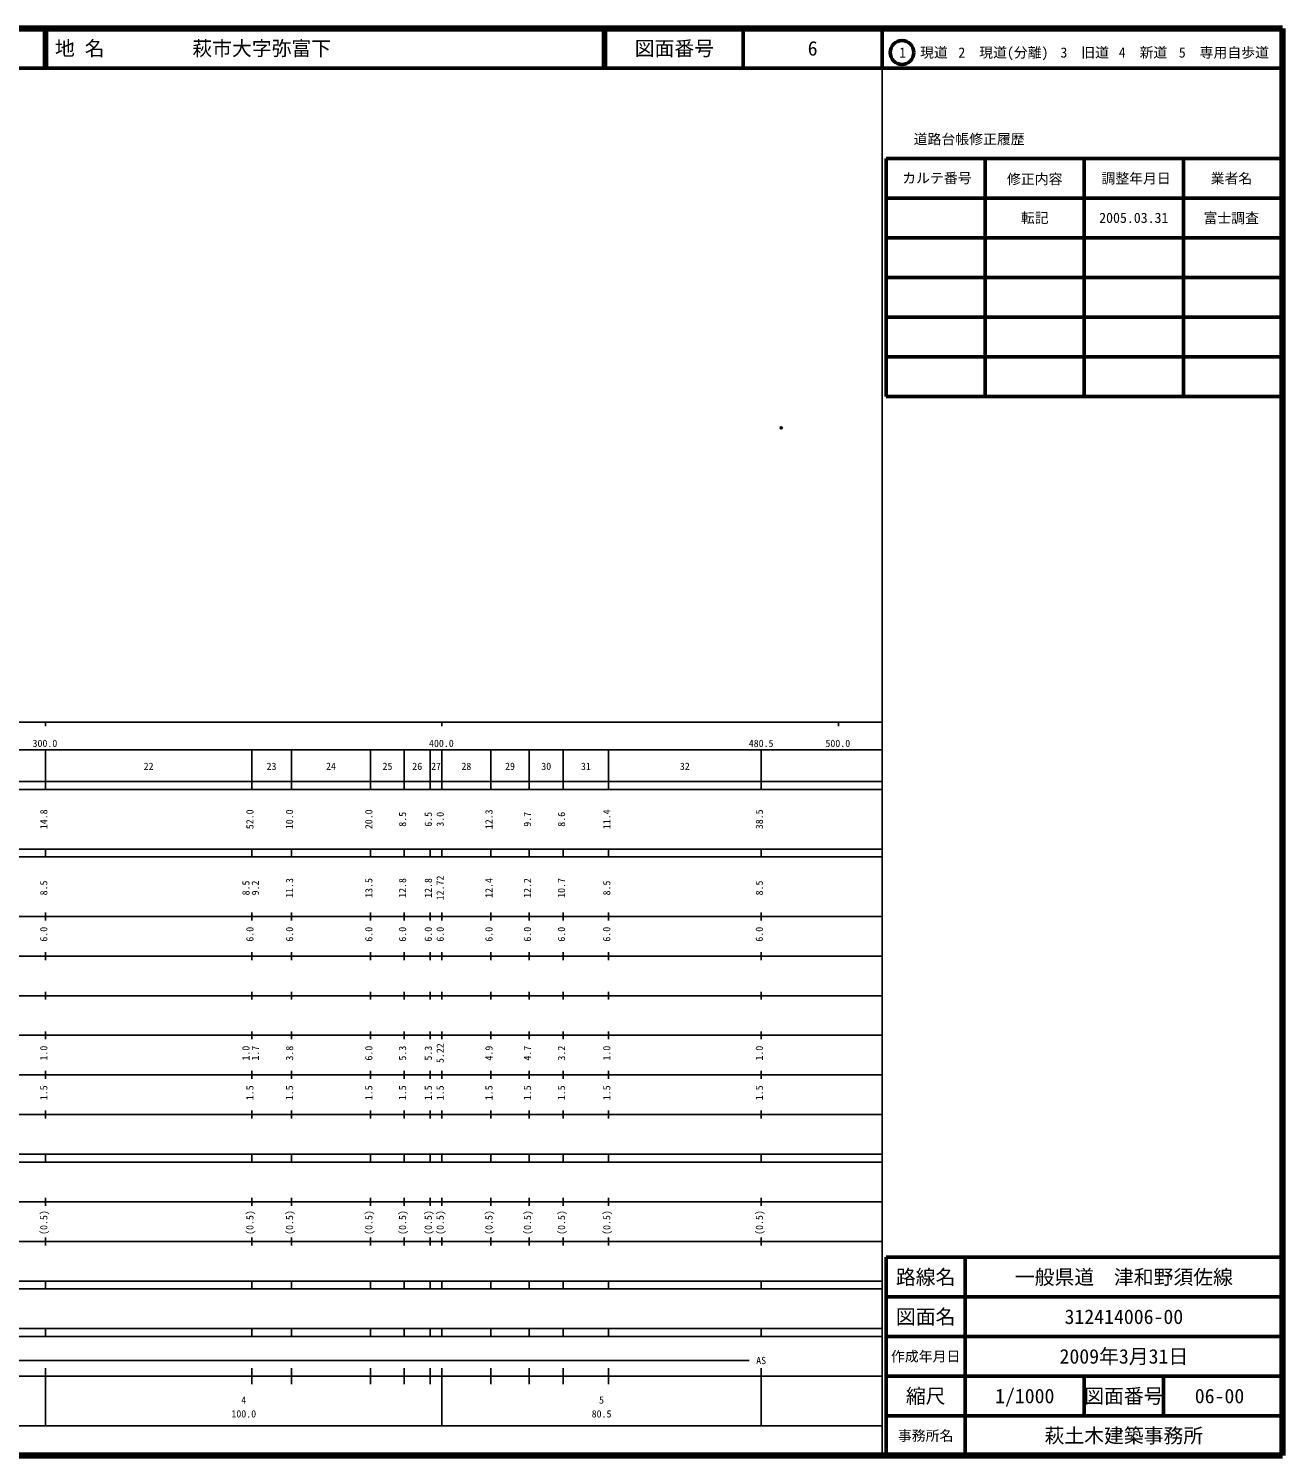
# Model space of a CAD drawing. Units: millimetres on the paper. Extents: x 40 to 680, y 20 to 380.
# Drawn here: x 363.7 to 680, y 20 to 380 of the extents above; entities that cross this region are included whole.
import ezdxf
from ezdxf.enums import TextEntityAlignment as Align

# ---------------------------------------------------------------- set-up
doc = ezdxf.new("R2010")
doc.units = ezdxf.units.MM
doc.header["$PDMODE"] = 32
doc.header["$PDSIZE"] = 0.5
doc.layers.add('M-OTRS', color=6, linetype='Continuous')
doc.layers.add('M-TTL-TXT', color=7, linetype='Continuous')
for name, color, linetype, lineweight in [('M-TTL', 2, 'Continuous', 140), ('M-TTL-BAND', 7, 'Continuous', 25), ('M-TTL-FRAM', 2, 'Continuous', 50), ('M-TTL-LINE', 7, 'Continuous', 50)]:
    doc.layers.add(name, color=color, linetype=linetype, lineweight=lineweight)
doc.styles.add('ＭＳ ゴシック', font='')
doc.styles.get('ＭＳ ゴシック').set_extended_font_data('MS Gothic')

msp = doc.modelspace()

# ---------------------------------------------------------------- linework, layer by layer
at = {"layer": 'M-OTRS'}
msp.add_point((553.591, 279.262), dxfattribs=at)
at = {"layer": 'M-TTL'}
for p, q in [((680, 380), (40, 380)), ((680, 20), (680, 380)), ((40, 20), (680, 20))]:
    msp.add_line(p, q, dxfattribs=at)
at = {"layer": 'M-TTL-BAND'}
for p, q in [((579, 20), (579, 370)), ((40, 205), (579, 205)), ((368, 205), (368, 204)), ((468, 205), (468, 204)), ((568, 205), (568, 204)), ((68, 198), (579, 198)), ((368, 188), (368, 198)), ((420, 188), (420, 198)), ((430, 188), (430, 198)), ((450, 188), (450, 198)), ((458.5, 188), (458.5, 198)), ((465, 188), (465, 198)), ((468, 188), (468, 198)), ((480.3, 188), (480.3, 198)), ((490, 188), (490, 198)), ((498.6, 188), (498.6, 198)), ((510, 188), (510, 198)), ((548.5, 188), (548.5, 198)), ((40, 190), (579, 190)), ((40, 188), (579, 188)), ((40, 173), (579, 173)), ((368, 171), (368, 173)), ((420, 171), (420, 173)), ((430, 171), (430, 173)), ((450, 171), (450, 173)), ((458.5, 171), (458.5, 173)), ((465, 171), (465, 173)), ((468, 171), (468, 173)), ((480.3, 171), (480.3, 173)), ((490, 171), (490, 173)), ((498.6, 171), (498.6, 173)), ((510, 171), (510, 173)), ((548.5, 171), (548.5, 173)), ((40, 171), (579, 171)), ((40, 156), (579, 156)), ((368, 155), (368, 157)), ((420, 155), (420, 157)), ((430, 155), (430, 157)), ((450, 155), (450, 157)), ((458.5, 155), (458.5, 157)), ((465, 155), (465, 157)), ((468, 155), (468, 157)), ((480.3, 155), (480.3, 157)), ((490, 155), (490, 157)), ((498.6, 155), (498.6, 157)), ((510, 155), (510, 157)), ((548.5, 155), (548.5, 157)), ((46, 146), (579, 146)), ((368, 145), (368, 147)), ((420, 145), (420, 147)), ((430, 145), (430, 147)), ((450, 145), (450, 147)), ((458.5, 145), (458.5, 147)), ((465, 145), (465, 147)), ((468, 145), (468, 147)), ((480.3, 145), (480.3, 147)), ((490, 145), (490, 147)), ((498.6, 145), (498.6, 147)), ((510, 145), (510, 147)), ((548.5, 145), (548.5, 147)), ((368, 135), (368, 137)), ((420, 135), (420, 137)), ((430, 135), (430, 137)), ((450, 135), (450, 137)), ((458.5, 135), (458.5, 137)), ((465, 135), (465, 137)), ((468, 135), (468, 137)), ((480.3, 135), (480.3, 137)), ((490, 135), (490, 137)), ((498.6, 135), (498.6, 137)), ((510, 135), (510, 137)), ((548.5, 135), (548.5, 137)), ((52, 136), (579, 136)), ((46, 126), (579, 126)), ((368, 125), (368, 127)), ((420, 125), (420, 127)), ((430, 125), (430, 127)), ((450, 125), (450, 127)), ((458.5, 125), (458.5, 127)), ((465, 125), (465, 127)), ((468, 125), (468, 127)), ((480.3, 125), (480.3, 127)), ((490, 125), (490, 127)), ((498.6, 125), (498.6, 127)), ((510, 125), (510, 127)), ((548.5, 125), (548.5, 127)), ((52, 116), (579, 116)), ((368, 115), (368, 117)), ((420, 115), (420, 117)), ((430, 115), (430, 117)), ((450, 115), (450, 117)), ((458.5, 115), (458.5, 117)), ((465, 115), (465, 117)), ((468, 115), (468, 117)), ((480.3, 115), (480.3, 117)), ((490, 115), (490, 117)), ((498.6, 115), (498.6, 117)), ((510, 115), (510, 117)), ((548.5, 115), (548.5, 117)), ((46, 106), (579, 106)), ((368, 105), (368, 107)), ((420, 105), (420, 107)), ((430, 105), (430, 107)), ((450, 105), (450, 107)), ((458.5, 105), (458.5, 107)), ((465, 105), (465, 107)), ((468, 105), (468, 107)), ((480.3, 105), (480.3, 107)), ((490, 105), (490, 107)), ((498.6, 105), (498.6, 107)), ((510, 105), (510, 107)), ((548.5, 105), (548.5, 107)), ((40, 96), (579, 96)), ((40, 94), (579, 94)), ((368, 94), (368, 96)), ((420, 94), (420, 96)), ((430, 94), (430, 96)), ((450, 94), (450, 96)), ((458.5, 94), (458.5, 96)), ((465, 94), (465, 96)), ((468, 94), (468, 96)), ((480.3, 94), (480.3, 96)), ((490, 94), (490, 96)), ((498.6, 94), (498.6, 96)), ((510, 94), (510, 96)), ((548.5, 94), (548.5, 96)), ((49, 84), (579, 84)), ((368, 83), (368, 85)), ((420, 83), (420, 85)), ((430, 83), (430, 85)), ((450, 83), (450, 85)), ((458.5, 83), (458.5, 85)), ((465, 83), (465, 85)), ((468, 83), (468, 85)), ((480.3, 83), (480.3, 85)), ((490, 83), (490, 85)), ((498.6, 83), (498.6, 85)), ((510, 83), (510, 85)), ((548.5, 83), (548.5, 85)), ((40, 74), (579, 74)), ((368, 73), (368, 75)), ((420, 73), (420, 75)), ((430, 73), (430, 75)), ((450, 73), (450, 75)), ((458.5, 73), (458.5, 75)), ((465, 73), (465, 75)), ((468, 73), (468, 75)), ((480.3, 73), (480.3, 75)), ((490, 73), (490, 75)), ((498.6, 73), (498.6, 75)), ((510, 73), (510, 75)), ((548.5, 73), (548.5, 75)), ((40, 64), (579, 64)), ((40, 62), (579, 62)), ((368, 62), (368, 64)), ((420, 62), (420, 64)), ((430, 62), (430, 64)), ((450, 62), (450, 64)), ((458.5, 62), (458.5, 64)), ((465, 62), (465, 64)), ((468, 62), (468, 64)), ((480.3, 62), (480.3, 64)), ((490, 62), (490, 64)), ((498.6, 62), (498.6, 64)), ((510, 62), (510, 64)), ((548.5, 62), (548.5, 64)), ((40, 52), (579, 52)), ((368, 50), (368, 52)), ((420, 50), (420, 52)), ((430, 50), (430, 52)), ((450, 50), (450, 52)), ((458.5, 50), (458.5, 52)), ((465, 50), (465, 52)), ((468, 50), (468, 52)), ((480.3, 50), (480.3, 52)), ((490, 50), (490, 52)), ((498.6, 50), (498.6, 52)), ((510, 50), (510, 52)), ((548.5, 50), (548.5, 52)), ((40, 50), (579, 50)), ((71, 44), (545.5, 44)), ((40, 40), (579, 40)), ((368, 27.5), (368, 42)), ((420, 38), (420, 42)), ((430, 38), (430, 42)), ((450, 38), (450, 42)), ((458.5, 38), (458.5, 42)), ((465, 38), (465, 42)), ((468, 27.5), (468, 42)), ((480.3, 38), (480.3, 42)), ((490, 38), (490, 42)), ((498.6, 38), (498.6, 42)), ((510, 38), (510, 42)), ((548.5, 27.5), (548.5, 42)), ((68, 27.5), (579, 27.5))]:
    msp.add_line(p, q, dxfattribs=at)
at = {"layer": 'M-TTL-FRAM'}
for p, q in [((580, 347.197), (580, 287.197)), ((580, 347.197), (680, 347.197)), ((580, 287.197), (680, 287.197)), ((680, 70), (580, 70)), ((580, 70), (580, 20))]:
    msp.add_line(p, q, dxfattribs=at)
at = {"layer": 'M-TTL-LINE'}
for p, q in [((367.75, 380), (367.75, 370)), ((368.25, 380), (368.25, 370)), ((508.747, 380), (508.747, 370)), ((509.247, 380), (509.247, 370)), ((543.997, 380), (543.997, 370)), ((579, 380), (579, 370)), ((40, 370), (680, 370)), ((605, 347.197), (605, 287.197)), ((630, 347.197), (630, 287.197)), ((655, 347.197), (655, 287.197)), ((580, 337.197), (680, 337.197)), ((580, 327.197), (680, 327.197)), ((580, 317.197), (680, 317.197)), ((580, 307.197), (680, 307.197)), ((580, 297.197), (680, 297.197)), ((600, 70), (600, 20)), ((680, 60), (580, 60)), ((680, 50), (580, 50)), ((680, 40), (580, 40)), ((630, 40), (630, 30)), ((650, 40), (650, 30)), ((680, 30), (580, 30))]:
    msp.add_line(p, q, dxfattribs=at)
msp.add_circle((584.031, 373.958), 3, dxfattribs=at)

# ---------------------------------------------------------------- texts
at = {"layer": 'M-TTL-BAND', "style": 'ＭＳ ゴシック'}
for s, p in [('300.0', (367.844, 198.195)), ('400.0', (467.844, 198.195)), ('480.5', (548.5, 198.195)), ('500.0', (567.844, 198.195)), ('22', (394, 192.405)), ('23', (425, 192.405)), ('24', (440, 192.405)), ('25', (454.25, 192.405)), ('26', (461.75, 192.405)), ('27', (466.5, 192.405)), ('28', (474.15, 192.405)), ('29', (485.15, 192.405)), ('30', (494.3, 192.405)), ('31', (504.3, 192.405)), ('32', (529.25, 192.405)), ('AS', (548.5, 42.5)), ('4', (418, 32.523)), ('5', (508.25, 32.523)), ('100.0', (418, 29.033)), ('80.5', (508.25, 29.033))]:
    msp.add_text(s, height=1.833, dxfattribs=at).set_placement(p, align=Align.BOTTOM_CENTER)
for s, p in [('14.8', (369, 180.5)), ('52.0', (421, 180.5)), ('10.0', (431, 180.5)), ('20.0', (451, 180.5)), ('8.5', (459.5, 180.5)), ('6.5', (466, 180.5)), ('3.0', (469, 180.5)), ('12.3', (481.3, 180.5)), ('9.7', (491, 180.5)), ('8.6', (499.6, 180.5)), ('11.4', (511, 180.5)), ('38.5', (549.5, 180.5)), ('12.72', (469, 163.174)), ('8.5', (369, 163.174)), ('8.5', (420, 163.174)), ('9.2', (422.37, 163.174)), ('11.3', (431, 163.174)), ('13.5', (451, 163.174)), ('12.8', (459.5, 163.174)), ('12.8', (466, 163.174)), ('12.4', (481.3, 163.174)), ('12.2', (491, 163.174)), ('10.7', (499.6, 163.174)), ('8.5', (511, 163.174)), ('8.5', (549.5, 163.174)), ('6.0', (369, 151.5)), ('6.0', (421, 151.5)), ('6.0', (431, 151.5)), ('6.0', (451, 151.5)), ('6.0', (459.5, 151.5)), ('6.0', (466, 151.5)), ('6.0', (469, 151.5)), ('6.0', (481.3, 151.5)), ('6.0', (491, 151.5)), ('6.0', (499.6, 151.5)), ('6.0', (511, 151.5)), ('6.0', (549.5, 151.5)), ('1.0', (369, 121.5)), ('1.0', (420, 121.5)), ('1.7', (422.37, 121.5)), ('3.8', (431, 121.5)), ('6.0', (451, 121.5)), ('5.3', (459.5, 121.5)), ('5.3', (466, 121.5)), ('5.22', (469, 121.5)), ('4.9', (481.3, 121.5)), ('4.7', (491, 121.5)), ('3.2', (499.6, 121.5)), ('1.0', (511, 121.5)), ('1.0', (549.5, 121.5)), ('1.5', (369, 111.5)), ('1.5', (421, 111.5)), ('1.5', (431, 111.5)), ('1.5', (451, 111.5)), ('1.5', (459.5, 111.5)), ('1.5', (466, 111.5)), ('1.5', (469, 111.5)), ('1.5', (481.3, 111.5)), ('1.5', (491, 111.5)), ('1.5', (499.6, 111.5)), ('1.5', (511, 111.5)), ('1.5', (549.5, 111.5)), ('(0.5)', (369, 78.764)), ('(0.5)', (421, 78.764)), ('(0.5)', (431, 78.764)), ('(0.5)', (451, 78.764)), ('(0.5)', (459.5, 78.764)), ('(0.5)', (466, 78.764)), ('(0.5)', (469, 78.764)), ('(0.5)', (481.3, 78.764)), ('(0.5)', (491, 78.764)), ('(0.5)', (499.6, 78.764)), ('(0.5)', (511, 78.764)), ('(0.5)', (549.5, 78.764))]:
    msp.add_text(s, height=1.833, rotation=90, dxfattribs=at).set_placement(p, align=Align.BOTTOM_CENTER)
at = {"layer": 'M-TTL-TXT', "style": 'ＭＳ ゴシック'}
for s, p in [('地 名', (370.38, 375)), ('萩市大字弥富下', (405.024, 375))]:
    msp.add_text(s, height=3.666, dxfattribs=at).set_placement(p, align=Align.MIDDLE_LEFT)
for s, height, p in [('図面番号', 3.666, (526.622, 375)), ('6', 3.666, (561.497, 375)), ('1\u3000現道', 2.566, (589.448, 373.958)), ('2\u3000現道(分離)', 2.566, (609.619, 373.958)), ('3\u3000旧道', 2.566, (630.121, 373.958)), ('4\u3000新道', 2.566, (644.824, 373.958)), ('5\u3000専用自歩道', 2.566, (665.228, 373.958)), ('道路台帳修正履歴', 2.566, (600.968, 352.113)), ('カルテ番号', 2.566, (592.839, 342.277)), ('修正内容', 2.566, (617.509, 342.023)), ('調整年月日', 2.566, (643.089, 342.197)), ('業者名', 2.566, (667.134, 342.197)), ('転記', 2.566, (617.5, 332.245)), ('2005.03.31', 2.566, (642.5, 332.245)), ('富士調査', 2.566, (667.077, 332.189)), ('路線名', 3.666, (590, 65)), ('路線名', 3.666, (590, 65)), ('一般県道\u3000津和野須佐線', 3.666, (640, 65)), ('図面名', 3.666, (590, 55)), ('図面名', 3.666, (590, 55)), ('312414006-00', 3.666, (640, 55)), ('2009年3月31日', 3.666, (640, 45)), ('作成年月日', 2.566, (590, 45)), ('作成年月日', 2.566, (590, 45)), ('縮尺', 3.666, (590, 35)), ('縮尺', 3.666, (590, 35)), ('1/1000', 3.666, (615, 35)), ('図面番号', 3.666, (640, 35)), ('図面番号', 3.666, (640, 35)), ('06-00', 3.666, (664.125, 35)), ('事務所名', 2.566, (590, 25)), ('事務所名', 2.566, (590, 25)), ('萩土木建築事務所', 3.666, (640, 25))]:
    msp.add_text(s, height=height, dxfattribs=at).set_placement(p, align=Align.MIDDLE_CENTER)

doc.saveas('drawing.dxf')
